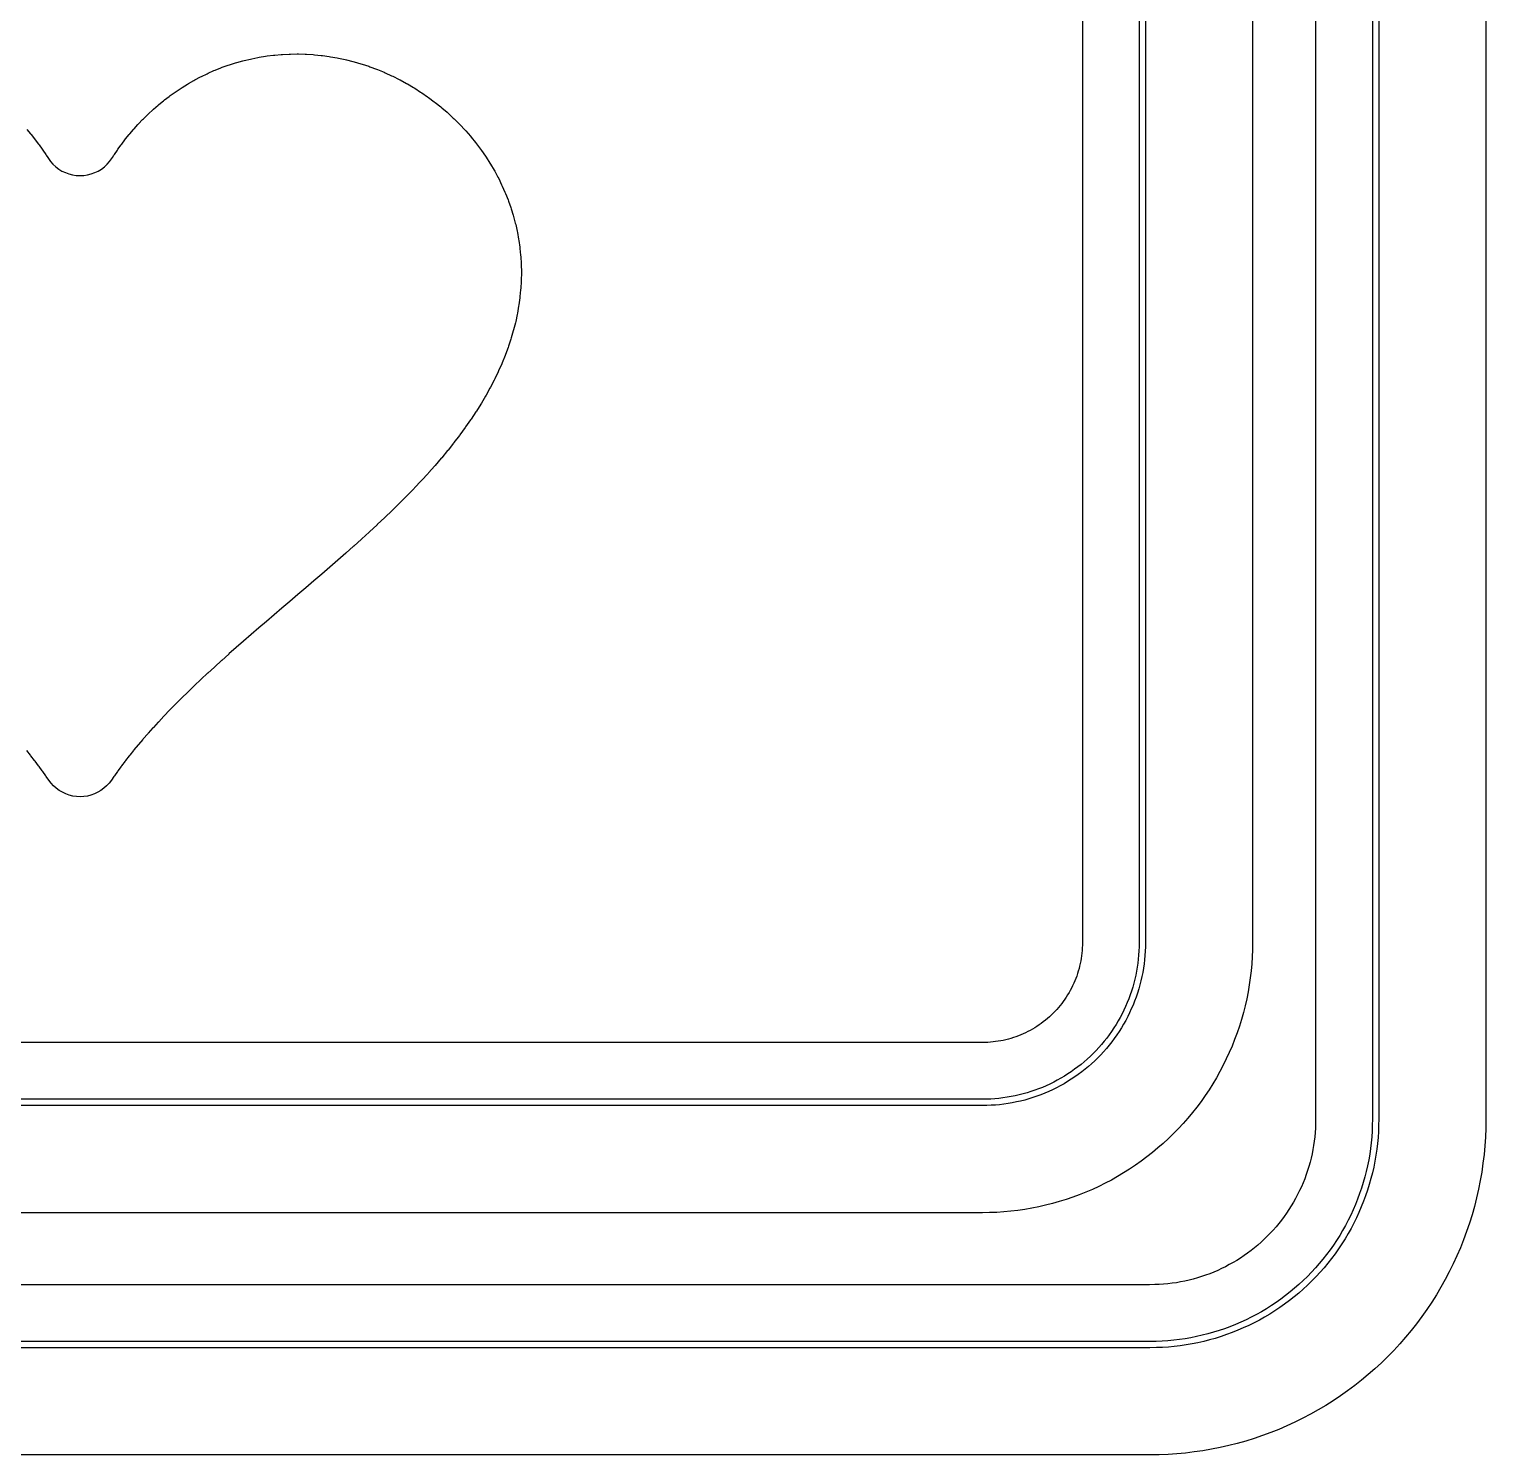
# Model space of a CAD drawing. Header units: metres. Extents: x 10 to 1210, y 10 to 2755.
# Drawn here: x 978.9 to 1210, y 1846 to 2072.2 of the extents above; entities that cross this region are included whole.
import ezdxf

# ---------------------------------------------------------------- set-up
doc = ezdxf.new("R2010")
doc.units = ezdxf.units.M
for name, color, linetype in [('ACIKLIK', 5, 'Continuous'), ('CAM_SABLON', 4, 'Continuous'), ('DIS_KENAR_V91_Z3', 1, 'Continuous'), ('LAMBA_T4_Z4', 3, 'Continuous')]:
    doc.layers.add(name, color=color, linetype=linetype)

msp = doc.modelspace()

# ---------------------------------------------------------------- linework, layer by layer
at = {"layer": 'ACIKLIK'}
for points in [[(1183, 2392.62), (1183, 1899.38), (1182.99, 1898.51), (1182.96, 1897.83), (1182.92, 1897.14), (1182.85, 1896.46), (1182.77, 1895.78), (1182.68, 1895.1), (1182.56, 1894.43), (1182.43, 1893.75), (1182.27, 1893.08), (1182.11, 1892.42), (1181.92, 1891.76), (1181.72, 1891.1), (1181.5, 1890.46), (1181.26, 1889.81), (1181, 1889.17), (1180.73, 1888.54), (1180.45, 1887.92), (1180.14, 1887.31), (1179.82, 1886.7), (1179.49, 1886.1), (1179.14, 1885.51), (1178.77, 1884.93), (1178.39, 1884.36), (1177.99, 1883.8), (1177.58, 1883.25), (1177.16, 1882.71), (1176.72, 1882.19), (1176.27, 1881.67), (1175.8, 1881.17), (1175.32, 1880.68), (1174.83, 1880.2), (1174.33, 1879.73), (1173.81, 1879.28), (1173.29, 1878.84), (1172.75, 1878.42), (1172.2, 1878.01), (1171.64, 1877.61), (1171.07, 1877.23), (1170.49, 1876.86), (1169.9, 1876.51), (1169.3, 1876.18), (1168.69, 1875.86), (1168.08, 1875.55), (1167.46, 1875.27), (1166.83, 1875), (1166.19, 1874.74), (1165.54, 1874.5), (1164.9, 1874.28), (1164.24, 1874.08), (1163.58, 1873.89), (1162.92, 1873.73), (1162.25, 1873.57), (1161.57, 1873.44), (1160.9, 1873.32), (1160.22, 1873.23), (1159.54, 1873.15), (1158.86, 1873.08), (1158.17, 1873.04), (1157.49, 1873.01), (1156.62, 1873), (1156.62, 1873), (883.38, 1873)], [(1146, 2324.56), (1146, 1927.44), (1145.99, 1926.85), (1145.98, 1926.43), (1145.95, 1926.02), (1145.91, 1925.61), (1145.86, 1925.19), (1145.8, 1924.78), (1145.73, 1924.38), (1145.65, 1923.97), (1145.56, 1923.56), (1145.46, 1923.16), (1145.35, 1922.76), (1145.22, 1922.37), (1145.09, 1921.97), (1144.95, 1921.59), (1144.79, 1921.2), (1144.63, 1920.82), (1144.45, 1920.44), (1144.27, 1920.07), (1144.08, 1919.7), (1143.88, 1919.34), (1143.66, 1918.99), (1143.44, 1918.64), (1143.21, 1918.29), (1142.97, 1917.95), (1142.72, 1917.62), (1142.47, 1917.29), (1142.2, 1916.98), (1141.93, 1916.66), (1141.65, 1916.36), (1141.36, 1916.06), (1141.06, 1915.77), (1140.76, 1915.49), (1140.45, 1915.22), (1140.13, 1914.95), (1139.8, 1914.7), (1139.47, 1914.45), (1139.13, 1914.21), (1138.79, 1913.98), (1138.44, 1913.76), (1138.08, 1913.55), (1137.72, 1913.34), (1137.35, 1913.15), (1136.98, 1912.97), (1136.6, 1912.79), (1136.22, 1912.63), (1135.84, 1912.48), (1135.45, 1912.33), (1135.05, 1912.2), (1134.66, 1912.08), (1134.26, 1911.96), (1133.86, 1911.86), (1133.45, 1911.77), (1133.05, 1911.69), (1132.64, 1911.62), (1132.23, 1911.56), (1131.82, 1911.51), (1131.4, 1911.47), (1130.99, 1911.45), (1130.57, 1911.43), (1129.98, 1911.42), (1129.98, 1911.42), (910.02, 1911.42)]]:
    msp.add_lwpolyline(points, dxfattribs=at)
at = {"layer": 'CAM_SABLON'}
for points in [[(1192, 2392.68), (1192, 1899.32), (1191.99, 1898.28), (1191.95, 1897.36), (1191.89, 1896.44), (1191.81, 1895.52), (1191.7, 1894.61), (1191.57, 1893.69), (1191.41, 1892.79), (1191.23, 1891.88), (1191.03, 1890.98), (1190.8, 1890.09), (1190.55, 1889.2), (1190.28, 1888.32), (1189.98, 1887.45), (1189.66, 1886.59), (1189.32, 1885.73), (1188.96, 1884.88), (1188.57, 1884.05), (1188.16, 1883.22), (1187.73, 1882.4), (1187.28, 1881.6), (1186.81, 1880.81), (1186.32, 1880.03), (1185.81, 1879.26), (1185.28, 1878.51), (1184.72, 1877.77), (1184.15, 1877.05), (1183.57, 1876.34), (1182.96, 1875.65), (1182.33, 1874.97), (1181.69, 1874.31), (1181.03, 1873.67), (1180.35, 1873.04), (1179.66, 1872.43), (1178.95, 1871.85), (1178.23, 1871.28), (1177.49, 1870.72), (1176.74, 1870.19), (1175.97, 1869.68), (1175.19, 1869.19), (1174.4, 1868.72), (1173.6, 1868.27), (1172.78, 1867.84), (1171.95, 1867.43), (1171.12, 1867.04), (1170.27, 1866.68), (1169.41, 1866.34), (1168.55, 1866.02), (1167.68, 1865.72), (1166.8, 1865.45), (1165.91, 1865.2), (1165.02, 1864.97), (1164.12, 1864.77), (1163.21, 1864.59), (1162.31, 1864.43), (1161.39, 1864.3), (1160.48, 1864.19), (1159.56, 1864.11), (1158.64, 1864.05), (1157.72, 1864.01), (1156.68, 1864), (1156.68, 1864), (883.32, 1864)], [(1155, 2324.62), (1155, 1927.38), (1154.99, 1926.61), (1154.96, 1925.96), (1154.92, 1925.31), (1154.86, 1924.66), (1154.79, 1924.02), (1154.69, 1923.38), (1154.58, 1922.73), (1154.46, 1922.1), (1154.31, 1921.46), (1154.15, 1920.83), (1153.98, 1920.21), (1153.78, 1919.59), (1153.57, 1918.97), (1153.35, 1918.36), (1153.11, 1917.76), (1152.85, 1917.16), (1152.58, 1916.57), (1152.29, 1915.98), (1151.99, 1915.41), (1151.67, 1914.84), (1151.34, 1914.28), (1150.99, 1913.73), (1150.63, 1913.19), (1150.25, 1912.66), (1149.87, 1912.14), (1149.46, 1911.63), (1149.05, 1911.13), (1148.62, 1910.64), (1148.18, 1910.16), (1147.72, 1909.7), (1147.26, 1909.24), (1146.78, 1908.8), (1146.29, 1908.37), (1145.79, 1907.96), (1145.28, 1907.56), (1144.76, 1907.17), (1144.23, 1906.79), (1143.69, 1906.43), (1143.14, 1906.08), (1142.58, 1905.75), (1142.01, 1905.43), (1141.44, 1905.13), (1140.85, 1904.84), (1140.26, 1904.57), (1139.67, 1904.31), (1139.06, 1904.07), (1138.45, 1903.85), (1137.84, 1903.64), (1137.21, 1903.45), (1136.59, 1903.27), (1135.96, 1903.11), (1135.32, 1902.97), (1134.69, 1902.84), (1134.05, 1902.73), (1133.4, 1902.64), (1132.76, 1902.56), (1132.11, 1902.5), (1131.46, 1902.46), (1130.81, 1902.43), (1130.04, 1902.42), (1130.04, 1902.42), (909.96, 1902.42)]]:
    msp.add_lwpolyline(points, dxfattribs=at)
at = {"layer": 'DIS_KENAR_V91_Z3'}
for points in [[(1210, 2392.8), (1210, 1899.2), (1209.98, 1897.81), (1209.93, 1896.42), (1209.84, 1895.03), (1209.71, 1893.64), (1209.54, 1892.26), (1209.35, 1890.88), (1209.11, 1889.51), (1208.84, 1888.14), (1208.53, 1886.78), (1208.19, 1885.43), (1207.81, 1884.09), (1207.4, 1882.76), (1206.95, 1881.44), (1206.47, 1880.13), (1205.95, 1878.84), (1205.4, 1877.56), (1204.82, 1876.3), (1204.2, 1875.05), (1203.55, 1873.82), (1202.87, 1872.6), (1202.16, 1871.4), (1201.42, 1870.23), (1200.64, 1869.07), (1199.84, 1867.93), (1199.01, 1866.81), (1198.14, 1865.72), (1197.25, 1864.65), (1196.34, 1863.6), (1195.39, 1862.58), (1194.42, 1861.58), (1193.42, 1860.61), (1192.4, 1859.66), (1191.35, 1858.75), (1190.28, 1857.86), (1189.19, 1856.99), (1188.07, 1856.16), (1186.93, 1855.36), (1185.77, 1854.58), (1184.6, 1853.84), (1183.4, 1853.13), (1182.18, 1852.45), (1180.95, 1851.8), (1179.7, 1851.18), (1178.44, 1850.6), (1177.16, 1850.05), (1175.87, 1849.53), (1174.56, 1849.05), (1173.24, 1848.6), (1171.91, 1848.19), (1170.57, 1847.81), (1169.22, 1847.47), (1167.86, 1847.16), (1166.49, 1846.89), (1165.12, 1846.65), (1163.74, 1846.46), (1162.36, 1846.29), (1160.97, 1846.16), (1159.58, 1846.07), (1158.19, 1846.02), (1156.8, 1846), (1156.8, 1846), (883.2, 1846)], [(1173, 2324.74), (1173, 1927.26), (1172.99, 1926.14), (1172.94, 1925.02), (1172.87, 1923.9), (1172.77, 1922.78), (1172.63, 1921.67), (1172.47, 1920.56), (1172.28, 1919.45), (1172.06, 1918.35), (1171.82, 1917.26), (1171.54, 1916.17), (1171.24, 1915.09), (1170.9, 1914.02), (1170.54, 1912.96), (1170.15, 1911.91), (1169.74, 1910.87), (1169.3, 1909.84), (1168.83, 1908.82), (1168.33, 1907.81), (1167.81, 1906.82), (1167.26, 1905.84), (1166.69, 1904.88), (1166.09, 1903.93), (1165.47, 1903), (1164.82, 1902.08), (1164.15, 1901.18), (1163.45, 1900.3), (1162.74, 1899.44), (1162, 1898.6), (1161.23, 1897.77), (1160.45, 1896.97), (1159.65, 1896.19), (1158.83, 1895.42), (1157.98, 1894.69), (1157.12, 1893.97), (1156.24, 1893.27), (1155.34, 1892.6), (1154.42, 1891.96), (1153.49, 1891.33), (1152.54, 1890.73), (1151.58, 1890.16), (1150.6, 1889.61), (1149.61, 1889.09), (1148.6, 1888.59), (1147.58, 1888.12), (1146.55, 1887.68), (1145.51, 1887.27), (1144.46, 1886.88), (1143.4, 1886.52), (1142.33, 1886.19), (1141.25, 1885.88), (1140.16, 1885.6), (1139.07, 1885.36), (1137.97, 1885.14), (1136.86, 1884.95), (1135.75, 1884.79), (1134.64, 1884.66), (1133.52, 1884.55), (1132.4, 1884.48), (1131.28, 1884.44), (1130.16, 1884.42), (1130.16, 1884.42), (909.84, 1884.42)], [(978.54, 2056.28), (979.12, 2055.6), (979.23, 2055.47), (979.78, 2054.79), (979.88, 2054.66), (980.4, 2053.97), (980.5, 2053.84), (980.99, 2053.15), (981.08, 2053.02), (981.55, 2052.33), (981.64, 2052.2), (981.87, 2051.84), (982.31, 2051.23), (982.7, 2050.78), (983.14, 2050.37), (983.62, 2050.01), (984.13, 2049.7), (984.67, 2049.44), (985.23, 2049.23), (985.81, 2049.09), (986.4, 2049), (987, 2048.97), (987.6, 2049), (988.19, 2049.09), (988.77, 2049.23), (989.33, 2049.44), (989.87, 2049.7), (990.38, 2050.01), (990.86, 2050.37), (991.3, 2050.78), (991.69, 2051.23), (992.13, 2051.84), (992.36, 2052.2), (992.45, 2052.33), (992.92, 2053.02), (993.01, 2053.15), (993.5, 2053.84), (993.6, 2053.97), (994.12, 2054.66), (994.22, 2054.79), (994.77, 2055.47), (994.88, 2055.6), (995.46, 2056.28), (995.57, 2056.41), (996.17, 2057.08), (996.29, 2057.2), (996.92, 2057.86), (997.05, 2057.99), (997.7, 2058.63), (997.84, 2058.76), (998.52, 2059.39), (998.65, 2059.51), (999.36, 2060.13), (999.5, 2060.25), (1000.23, 2060.85), (1000.38, 2060.97), (1001.14, 2061.54), (1001.29, 2061.66), (1002.07, 2062.21), (1002.23, 2062.33), (1003.03, 2062.86), (1003.2, 2062.97), (1004.02, 2063.48), (1004.2, 2063.58), (1005.04, 2064.06), (1005.22, 2064.16), (1006.08, 2064.62), (1006.27, 2064.71), (1007.15, 2065.14), (1007.34, 2065.23), (1008.24, 2065.62), (1008.44, 2065.7), (1009.35, 2066.07), (1009.56, 2066.15), (1010.49, 2066.48), (1010.7, 2066.55), (1011.64, 2066.85), (1011.85, 2066.91), (1012.82, 2067.18), (1013.03, 2067.24), (1014.01, 2067.47), (1014.22, 2067.52), (1015.21, 2067.71), (1015.43, 2067.75), (1016.43, 2067.92), (1016.65, 2067.95), (1017.67, 2068.07), (1017.89, 2068.1), (1018.91, 2068.18), (1019.13, 2068.2), (1020.16, 2068.25), (1020.39, 2068.26), (1021.42, 2068.27), (1021.64, 2068.27), (1022.69, 2068.24), (1022.91, 2068.23), (1023.95, 2068.16), (1024.18, 2068.15), (1025.23, 2068.04), (1025.44, 2068.01), (1026.5, 2067.87), (1026.71, 2067.84), (1027.76, 2067.65), (1027.98, 2067.61), (1029.03, 2067.39), (1029.24, 2067.34), (1030.28, 2067.08), (1030.5, 2067.02), (1031.54, 2066.72), (1031.74, 2066.65), (1032.78, 2066.31), (1032.98, 2066.24), (1034, 2065.86), (1034.2, 2065.78), (1035.22, 2065.36), (1035.42, 2065.28), (1036.42, 2064.82), (1036.61, 2064.73), (1037.6, 2064.24), (1037.79, 2064.14), (1038.76, 2063.61), (1038.95, 2063.51), (1039.9, 2062.94), (1040.08, 2062.83), (1041.02, 2062.23), (1041.2, 2062.12), (1042.11, 2061.48), (1042.29, 2061.36), (1043.18, 2060.7), (1043.35, 2060.57), (1044.22, 2059.87), (1044.38, 2059.73), (1045.22, 2059.01), (1045.38, 2058.87), (1046.2, 2058.11), (1046.35, 2057.96), (1047.14, 2057.18), (1047.29, 2057.03), (1048.05, 2056.22), (1048.19, 2056.06), (1048.92, 2055.23), (1049.06, 2055.06), (1049.75, 2054.2), (1049.88, 2054.03), (1050.54, 2053.15), (1050.67, 2052.97), (1051.29, 2052.08), (1051.42, 2051.89), (1052, 2050.97), (1052.12, 2050.78), (1052.67, 2049.85), (1052.78, 2049.65), (1053.29, 2048.7), (1053.4, 2048.5), (1053.87, 2047.53), (1053.97, 2047.32), (1054.4, 2046.35), (1054.49, 2046.13), (1054.88, 2045.14), (1054.96, 2044.92), (1055.32, 2043.92), (1055.39, 2043.7), (1055.7, 2042.68), (1055.77, 2042.46), (1056.04, 2041.43), (1056.1, 2041.2), (1056.33, 2040.17), (1056.38, 2039.94), (1056.56, 2038.9), (1056.6, 2038.66), (1056.75, 2037.62), (1056.78, 2037.38), (1056.88, 2036.33), (1056.9, 2036.09), (1056.97, 2035.03), (1056.98, 2034.79), (1057, 2033.72), (1057, 2033.49), (1056.98, 2032.42), (1056.97, 2032.18), (1056.9, 2031.1), (1056.88, 2030.87), (1056.78, 2029.79), (1056.75, 2029.56), (1056.6, 2028.47), (1056.57, 2028.25), (1056.37, 2027.16), (1056.33, 2026.94), (1056.1, 2025.84), (1056.05, 2025.63), (1055.77, 2024.52), (1055.71, 2024.32), (1055.39, 2023.21), (1055.32, 2023.01), (1054.96, 2021.9), (1054.89, 2021.71), (1054.48, 2020.59), (1054.41, 2020.41), (1053.96, 2019.29), (1053.88, 2019.12), (1053.38, 2017.99), (1053.31, 2017.83), (1052.77, 2016.7), (1052.69, 2016.54), (1052.1, 2015.42), (1052.02, 2015.27), (1051.4, 2014.14), (1051.31, 2013.99), (1050.65, 2012.86), (1050.57, 2012.73), (1049.86, 2011.6), (1049.78, 2011.47), (1049.03, 2010.34), (1048.95, 2010.22), (1048.16, 2009.09), (1048.08, 2008.98), (1047.25, 2007.85), (1047.18, 2007.75), (1046.31, 2006.61), (1046.24, 2006.52), (1045.37, 2005.43), (1045.3, 2005.34), (1044.37, 2004.21), (1044.3, 2004.13), (1043.33, 2003), (1043.26, 2002.92), (1042.26, 2001.79), (1042.2, 2001.72), (1041.17, 2000.6), (1041.11, 2000.53), (1040.05, 1999.41), (1039.99, 1999.35), (1038.91, 1998.23), (1038.85, 1998.18), (1037.74, 1997.06), (1037.69, 1997.01), (1036.56, 1995.9), (1036.51, 1995.85), (1035.36, 1994.74), (1035.32, 1994.7), (1034.14, 1993.59), (1034.1, 1993.56), (1032.91, 1992.45), (1032.88, 1992.42), (1031.67, 1991.32), (1031.64, 1991.29), (1030.42, 1990.19), (1030.39, 1990.17), (1029.16, 1989.07), (1029.13, 1989.05), (1027.89, 1987.96), (1027.87, 1987.94), (1026.62, 1986.85), (1026.6, 1986.84), (1025.35, 1985.75), (1025.33, 1985.74), (1024.08, 1984.66), (1024.07, 1984.65), (1022.8, 1983.57), (1022.8, 1983.57), (1021.54, 1982.49), (1020.27, 1981.42), (1019.02, 1980.35), (1017.78, 1979.3), (1016.55, 1978.24), (1015.34, 1977.2), (1014.13, 1976.16), (1012.94, 1975.12), (1011.77, 1974.1), (1010.61, 1973.07), (1010.57, 1973.04), (1009.47, 1972.05), (1009.43, 1972.02), (1008.36, 1971.04), (1008.32, 1971), (1007.27, 1970.04), (1007.22, 1970), (1006.2, 1969.05), (1006.15, 1969), (1005.16, 1968.06), (1005.1, 1968.01), (1004.14, 1967.08), (1004.08, 1967.03), (1003.15, 1966.11), (1003.09, 1966.05), (1002.18, 1965.15), (1002.12, 1965.09), (1001.25, 1964.2), (1001.18, 1964.13), (1000.34, 1963.26), (1000.27, 1963.19), (999.47, 1962.33), (999.4, 1962.25), (998.62, 1961.41), (998.55, 1961.33), (997.81, 1960.51), (997.73, 1960.42), (997.02, 1959.61), (996.95, 1959.52), (996.27, 1958.73), (996.19, 1958.63), (995.55, 1957.86), (995.47, 1957.76), (994.87, 1957.01), (994.79, 1956.9), (994.21, 1956.17), (994.13, 1956.06), (993.59, 1955.35), (993.51, 1955.24), (993, 1954.54), (992.92, 1954.43), (992.45, 1953.76), (992.36, 1953.63), (991.96, 1953.04), (991.61, 1952.58), (991.21, 1952.15), (990.78, 1951.76), (990.31, 1951.41), (989.81, 1951.12), (989.28, 1950.87), (988.73, 1950.67), (988.16, 1950.53), (987.58, 1950.45), (987, 1950.42), (986.42, 1950.45), (985.84, 1950.53), (985.27, 1950.67), (984.72, 1950.87), (984.19, 1951.12), (983.69, 1951.41), (983.22, 1951.76), (982.79, 1952.15), (982.39, 1952.58), (982.04, 1953.04), (981.64, 1953.63), (981.55, 1953.76), (981.08, 1954.43), (981, 1954.54), (980.49, 1955.24), (980.41, 1955.35), (979.87, 1956.06), (979.79, 1956.17), (979.21, 1956.9), (979.13, 1957.01), (978.53, 1957.76)]]:
    msp.add_lwpolyline(points, dxfattribs=at)
at = {"layer": 'LAMBA_T4_Z4'}
for points in [[(1193, 2392.69), (1193, 1899.31), (1192.99, 1898.25), (1192.95, 1897.31), (1192.89, 1896.36), (1192.8, 1895.42), (1192.69, 1894.48), (1192.55, 1893.54), (1192.39, 1892.6), (1192.21, 1891.67), (1192, 1890.75), (1191.77, 1889.83), (1191.51, 1888.92), (1191.23, 1888.01), (1190.92, 1887.12), (1190.59, 1886.23), (1190.24, 1885.35), (1189.87, 1884.48), (1189.47, 1883.62), (1189.05, 1882.77), (1188.61, 1881.93), (1188.15, 1881.1), (1187.66, 1880.29), (1187.16, 1879.48), (1186.63, 1878.7), (1186.09, 1877.92), (1185.52, 1877.16), (1184.93, 1876.42), (1184.33, 1875.69), (1183.7, 1874.98), (1183.06, 1874.28), (1182.4, 1873.6), (1181.72, 1872.94), (1181.02, 1872.3), (1180.31, 1871.67), (1179.58, 1871.07), (1178.84, 1870.48), (1178.08, 1869.91), (1177.3, 1869.37), (1176.52, 1868.84), (1175.71, 1868.34), (1174.9, 1867.85), (1174.07, 1867.39), (1173.23, 1866.95), (1172.38, 1866.53), (1171.52, 1866.13), (1170.65, 1865.76), (1169.77, 1865.41), (1168.88, 1865.08), (1167.99, 1864.77), (1167.08, 1864.49), (1166.17, 1864.23), (1165.25, 1864), (1164.33, 1863.79), (1163.4, 1863.61), (1162.46, 1863.45), (1161.52, 1863.31), (1160.58, 1863.2), (1159.64, 1863.11), (1158.69, 1863.05), (1157.75, 1863.01), (1156.69, 1863), (1156.69, 1863), (883.31, 1863)], [(1156, 2324.63), (1156, 1927.37), (1155.99, 1926.58), (1155.96, 1925.91), (1155.92, 1925.23), (1155.86, 1924.56), (1155.78, 1923.89), (1155.68, 1923.22), (1155.57, 1922.55), (1155.43, 1921.89), (1155.28, 1921.23), (1155.12, 1920.57), (1154.93, 1919.92), (1154.73, 1919.28), (1154.52, 1918.64), (1154.28, 1918), (1154.03, 1917.37), (1153.76, 1916.75), (1153.48, 1916.14), (1153.18, 1915.53), (1152.87, 1914.93), (1152.54, 1914.34), (1152.19, 1913.76), (1151.83, 1913.19), (1151.45, 1912.63), (1151.06, 1912.07), (1150.66, 1911.53), (1150.24, 1911), (1149.81, 1910.48), (1149.36, 1909.97), (1148.9, 1909.48), (1148.43, 1908.99), (1147.95, 1908.52), (1147.45, 1908.06), (1146.94, 1907.61), (1146.42, 1907.18), (1145.89, 1906.76), (1145.35, 1906.36), (1144.79, 1905.97), (1144.23, 1905.59), (1143.66, 1905.23), (1143.08, 1904.88), (1142.49, 1904.55), (1141.89, 1904.24), (1141.28, 1903.94), (1140.67, 1903.66), (1140.05, 1903.39), (1139.42, 1903.14), (1138.78, 1902.9), (1138.14, 1902.69), (1137.5, 1902.49), (1136.85, 1902.3), (1136.19, 1902.14), (1135.53, 1901.99), (1134.87, 1901.86), (1134.2, 1901.74), (1133.53, 1901.64), (1132.86, 1901.56), (1132.19, 1901.5), (1131.51, 1901.46), (1130.84, 1901.43), (1130.05, 1901.42), (1130.05, 1901.42), (909.95, 1901.42)]]:
    msp.add_lwpolyline(points, dxfattribs=at)

doc.saveas('drawing.dxf')
